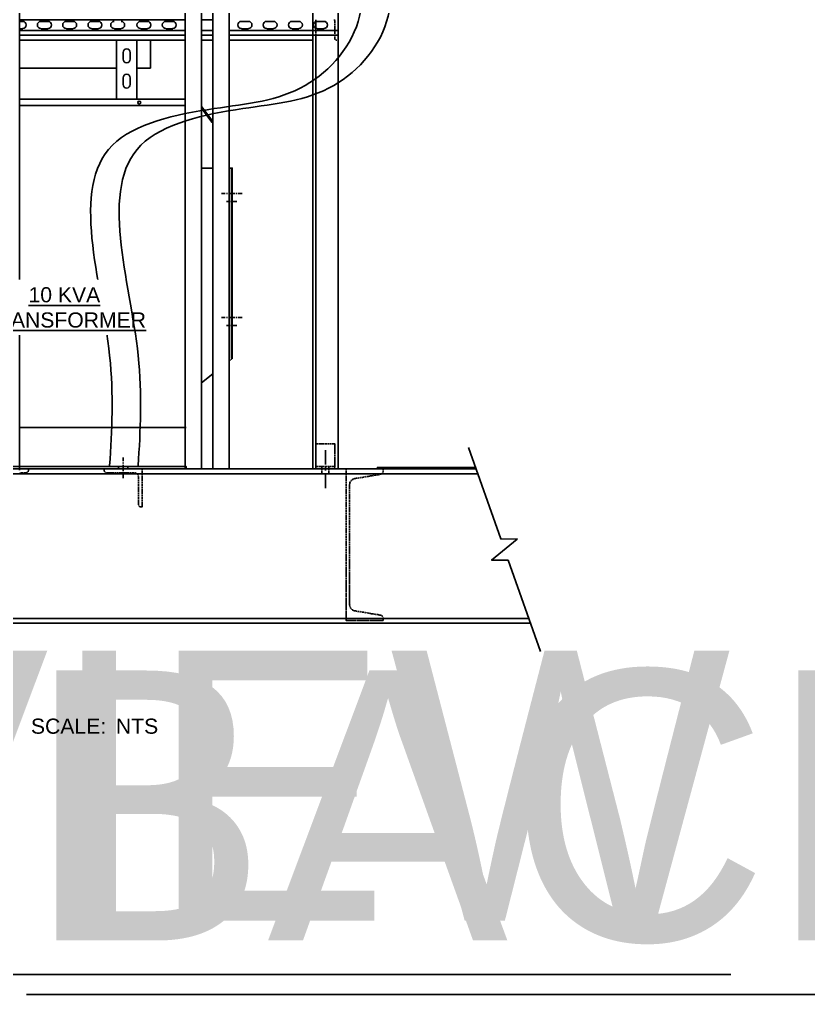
# Model space of a CAD drawing. Header units: feet. Extents: x -159 to 1687, y -48 to 1556.
# Drawn here: x 1323.2 to 1385.8, y 968 to 1045.3 of the extents above; entities that cross this region are included whole.
import ezdxf
from ezdxf.enums import TextEntityAlignment as Align

# ---------------------------------------------------------------- set-up
doc = ezdxf.new("R2018")
doc.units = ezdxf.units.FT
doc.header["$MEASUREMENT"] = 0
for name, color, linetype in [('G-ANNO-TEXT', 1, 'Continuous'), ('PDF8_0', 7, 'Continuous'), ('PDF8_AM_5', 7, 'Continuous'), ('PDF8_LP_OBJ-Hidden', 7, 'Continuous'), ('PDF8_LP_OBJ-Misc', 7, 'Continuous'), ('PDF8_LP_OBJ-Text', 7, 'Continuous'), ('PDF8_Top Plate', 7, 'Continuous')]:
    doc.layers.add(name, color=color, linetype=linetype)
doc.styles.add('NEI-A', font='arial.ttf')

# ---------------------------------------------------------------- blocks, each defined once
blk = doc.blocks.new('TITLE NAME')
at = {"lineweight": 30, "flags": 104}
blk.add_attdef('TITLE_NAME', text='', height=0.2, dxfattribs=at).set_placement((-0.0288, 0.2128), align=Align.BOTTOM_LEFT)
at = {"style": 'NEI-A'}
for tag, p in [('SCALE:', (0, 0)), ('1"_=_', (0.5614, 0.0023))]:
    blk.add_attdef(tag, text='', height=0.1, dxfattribs=at).set_placement(p, align=Align.BOTTOM_LEFT)

msp = doc.modelspace()

# ---------------------------------------------------------------- linework, layer by layer
at = {"layer": 'G-ANNO-TEXT'}
for points in [[(1330.39041, 1009.92973), (1330.39041, 1018.64412), (1330.60575, 1035.31979), (1338.68036, 1038.22458), (1345.89372, 1040.05353), (1350.20019, 1045.54037), (1350.4155, 1048.66033)], [(1332.65128, 1009.92973), (1332.65128, 1018.64412), (1332.86662, 1035.31979), (1340.94123, 1038.22458), (1348.15459, 1040.05353), (1352.46106, 1045.54037), (1352.67637, 1048.66033)]]:
    msp.add_spline(points, degree=3, dxfattribs=at)
at = {"layer": 'PDF8_0', "lineweight": 25}
msp.add_lwpolyline([(1358.82694, 1011.35548), (1361.38585, 1004.12058), (1362.69292, 1004.10217), (1360.66788, 1002.44532), (1361.97495, 1002.42691), (1364.53386, 995.19201)], dxfattribs=at)
at = {"layer": 'PDF8_AM_5', "lineweight": 25}
msp.add_lwpolyline([(1345.31442, 1009.66182), (1355.31074, 1009.66182)], dxfattribs=at)
at = {"layer": 'PDF8_LP_OBJ-Hidden', "lineweight": 25}
for points in [[(1346.73195, 1045.26564), (1346.73195, 1045.21042)], [(1346.73195, 1045.1736), (1346.73195, 1045.11837)], [(1348.22311, 1045.21042), (1348.22311, 1045.22883), (1348.2047, 1045.26564), (1348.2047, 1045.28405)], [(1348.24152, 1045.08155), (1348.24152, 1045.19201)], [(1348.24152, 1045.04473), (1348.24152, 1044.9895)], [(1348.24152, 1044.95268), (1348.24152, 1044.89746)], [(1348.24152, 1044.86064), (1348.24152, 1044.80541)], [(1348.24152, 1044.76859), (1348.24152, 1044.71336)], [(1348.49925, 1045.22883), (1348.49925, 1045.28405)], [(1348.49925, 1045.13678), (1348.49925, 1045.19201)], [(1348.49925, 1045.04473), (1348.49925, 1045.09996)], [(1348.49925, 1044.95268), (1348.49925, 1045.00791)], [(1348.49925, 1044.84223), (1348.49925, 1044.91586)], [(1348.49925, 1044.75018), (1348.49925, 1044.82382)], [(1348.49925, 1044.65813), (1348.49925, 1044.73177)], [(1346.73195, 1044.54768), (1346.73195, 1044.49245)], [(1346.73195, 1044.45563), (1346.73195, 1044.4004)], [(1346.73195, 1044.36358), (1346.73195, 1044.30835)], [(1346.73195, 1044.27154), (1346.73195, 1044.21631)], [(1346.73195, 1044.17949), (1346.73195, 1044.12426)], [(1346.73195, 1044.08744), (1346.73195, 1044.03221)], [(1348.24152, 1044.67654), (1348.24152, 1044.62131)], [(1348.24152, 1044.5845), (1348.24152, 1044.52927)], [(1348.24152, 1044.49245), (1348.24152, 1044.41881)], [(1348.24152, 1044.4004), (1348.24152, 1044.32676)], [(1348.24152, 1044.30835), (1348.24152, 1044.23472)], [(1348.24152, 1044.21631), (1348.24152, 1044.14267)], [(1348.24152, 1044.10585), (1348.24152, 1044.05062)], [(1348.24152, 1044.0138), (1348.24152, 1043.95857)], [(1348.49925, 1044.56609), (1348.49925, 1044.63972)], [(1348.49925, 1044.47404), (1348.49925, 1044.54768)], [(1348.49925, 1044.38199), (1348.49925, 1044.43722)], [(1348.49925, 1044.28994), (1348.49925, 1044.34517)], [(1348.49925, 1044.1979), (1348.49925, 1044.25313)], [(1348.49925, 1044.10585), (1348.49925, 1044.16108)], [(1348.49925, 1044.0138), (1348.49925, 1044.06903)], [(1348.49925, 1043.92176), (1348.49925, 1043.97698)], [(1348.24152, 1043.92176), (1348.24152, 1043.86653)], [(1348.24152, 1043.82971), (1348.24152, 1043.73766)], [(1348.25993, 1043.70084), (1348.27834, 1043.68243), (1348.29675, 1043.66402)], [(1348.33357, 1043.64561), (1348.4072, 1043.64561)], [(1348.44402, 1043.64561), (1348.49925, 1043.64561), (1348.49925, 1043.70084)], [(1348.49925, 1043.8113), (1348.49925, 1043.88494)], [(1348.49925, 1043.71925), (1348.49925, 1043.79289)], [(1346.73195, 1011.61321), (1346.73195, 1011.65003), (1346.76877, 1011.65003)], [(1346.73195, 1011.52117), (1346.73195, 1011.5764)], [(1346.73195, 1011.42912), (1346.73195, 1011.48435)], [(1346.80558, 1011.65003), (1346.86081, 1011.65003)], [(1346.89763, 1011.65003), (1346.95286, 1011.65003)], [(1346.98968, 1011.65003), (1347.04491, 1011.65003)], [(1347.08173, 1011.65003), (1347.15536, 1011.65003)], [(1347.17377, 1011.65003), (1347.24741, 1011.65003)], [(1347.26582, 1011.65003), (1347.33946, 1011.65003)], [(1347.35787, 1011.65003), (1347.4315, 1011.65003)], [(1347.46832, 1011.65003), (1347.52355, 1011.65003)], [(1347.56037, 1011.65003), (1347.6156, 1011.65003)], [(1347.65242, 1011.65003), (1347.70765, 1011.65003)], [(1347.74446, 1011.65003), (1347.79969, 1011.65003)], [(1347.83651, 1011.65003), (1347.89174, 1011.65003)], [(1347.92856, 1011.65003), (1347.98379, 1011.65003)], [(1348.02061, 1011.65003), (1348.07583, 1011.65003)], [(1348.11265, 1011.65003), (1348.18629, 1011.65003)], [(1348.2047, 1011.65003), (1348.24152, 1011.65003), (1348.24152, 1011.61321)], [(1348.24152, 1011.5764), (1348.24152, 1011.52117)], [(1348.24152, 1011.48435), (1348.24152, 1011.42912)], [(1346.73195, 1011.33707), (1346.73195, 1011.3923)], [(1346.73195, 1011.22662), (1346.73195, 1011.30025)], [(1346.73195, 1011.13457), (1346.73195, 1011.20821)], [(1346.73195, 1011.04252), (1346.73195, 1011.11616)], [(1346.73195, 1010.95048), (1346.73195, 1011.02411)], [(1346.73195, 1010.85843), (1346.73195, 1010.91366)], [(1346.73195, 1010.76638), (1346.73195, 1010.82161)], [(1346.73195, 1010.67433), (1346.73195, 1010.72956)], [(1348.24152, 1011.3923), (1348.24152, 1011.33707)], [(1348.24152, 1011.30025), (1348.24152, 1011.22662)], [(1348.24152, 1011.20821), (1348.24152, 1011.13457)], [(1348.24152, 1011.11616), (1348.24152, 1011.04252)], [(1348.24152, 1011.02411), (1348.24152, 1010.95048)], [(1348.24152, 1010.91366), (1348.24152, 1010.85843)], [(1348.24152, 1010.82161), (1348.24152, 1010.76638)], [(1348.24152, 1010.72956), (1348.24152, 1010.67433)], [(1346.73195, 1010.58229), (1346.73195, 1010.63752)], [(1346.73195, 1010.49024), (1346.73195, 1010.54547)], [(1346.73195, 1010.39819), (1346.73195, 1010.45342)], [(1346.73195, 1010.30615), (1346.73195, 1010.36137)], [(1346.73195, 1010.19569), (1346.73195, 1010.26933)], [(1346.73195, 1010.10364), (1346.73195, 1010.17728)], [(1346.73195, 1010.01159), (1346.73195, 1010.08523)], [(1346.73195, 1009.91955), (1346.73195, 1009.99319)], [(1348.24152, 1010.63752), (1348.24152, 1010.58229)], [(1348.24152, 1010.54547), (1348.24152, 1010.49024)], [(1348.24152, 1010.45342), (1348.24152, 1010.39819)], [(1348.24152, 1010.36137), (1348.24152, 1010.30615)], [(1348.24152, 1010.26933), (1348.24152, 1010.19569)], [(1348.24152, 1010.17728), (1348.24152, 1010.10364)], [(1348.24152, 1010.08523), (1348.24152, 1010.01159)], [(1348.24152, 1009.99319), (1348.24152, 1009.91955)], [(1323.33357, 1009.66182), (1323.27834, 1009.66182)], [(1323.27834, 1009.36727), (1323.33357, 1009.36727)], [(1323.42561, 1009.66182), (1323.37039, 1009.66182)], [(1323.37039, 1009.36727), (1323.42561, 1009.36727)], [(1323.51766, 1009.66182), (1323.46243, 1009.66182)], [(1323.46243, 1009.36727), (1323.51766, 1009.36727)], [(1323.60971, 1009.66182), (1323.55448, 1009.66182)], [(1323.55448, 1009.36727), (1323.60971, 1009.36727)], [(1323.70176, 1009.66182), (1323.64653, 1009.66182)], [(1323.64653, 1009.36727), (1323.72016, 1009.36727)], [(1323.7938, 1009.66182), (1323.73857, 1009.66182)], [(1323.73857, 1009.36727), (1323.77539, 1009.36727), (1323.81221, 1009.38567)], [(1323.90426, 1009.66182), (1323.83062, 1009.66182)], [(1323.84903, 1009.38567), (1323.86744, 1009.40408), (1323.88585, 1009.42249)], [(1323.95949, 1009.625), (1323.95949, 1009.66182), (1323.92267, 1009.66182)], [(1323.92267, 1009.4409), (1323.94108, 1009.45931), (1323.94108, 1009.49613)], [(1323.95949, 1009.51454), (1323.95949, 1009.58818)], [(1329.96096, 1009.625), (1329.96096, 1009.66182), (1329.97937, 1009.66182)], [(1329.96096, 1009.58818), (1329.96096, 1009.51454)], [(1329.96096, 1009.49613), (1329.97937, 1009.47772), (1329.97937, 1009.45931), (1329.99778, 1009.4409)], [(1330.01619, 1009.66182), (1330.08983, 1009.66182)], [(1330.01619, 1009.42249), (1330.0346, 1009.40408), (1330.07142, 1009.38567)], [(1330.10824, 1009.66182), (1330.18187, 1009.66182)], [(1330.16346, 1009.36727), (1330.14505, 1009.36727), (1330.10824, 1009.38567)], [(1330.20028, 1009.66182), (1330.27392, 1009.66182)], [(1330.27392, 1009.36727), (1330.20028, 1009.36727)], [(1330.29233, 1009.66182), (1330.36597, 1009.66182)], [(1330.36597, 1009.36727), (1330.29233, 1009.36727)], [(1330.45801, 1009.36727), (1330.38438, 1009.36727)], [(1330.40279, 1009.66182), (1330.45801, 1009.66182)], [(1330.55006, 1009.36727), (1330.47642, 1009.36727)], [(1330.49483, 1009.66182), (1330.55006, 1009.66182)], [(1330.58688, 1009.66182), (1330.64211, 1009.66182)], [(1330.64211, 1009.36727), (1330.58688, 1009.36727)], [(1330.67893, 1009.66182), (1330.73416, 1009.66182)], [(1330.73416, 1009.36727), (1330.67893, 1009.36727)], [(1330.77097, 1009.66182), (1330.8262, 1009.66182)], [(1330.8262, 1009.36727), (1330.77097, 1009.36727)], [(1330.86302, 1009.66182), (1330.91825, 1009.66182)], [(1330.91825, 1009.36727), (1330.86302, 1009.36727)], [(1330.95507, 1009.66182), (1331.0103, 1009.66182)], [(1331.0103, 1009.36727), (1330.95507, 1009.36727)], [(1331.04712, 1009.66182), (1331.12075, 1009.66182)], [(1331.10234, 1009.36727), (1331.04712, 1009.36727)], [(1331.13916, 1009.66182), (1331.2128, 1009.66182)], [(1331.19439, 1009.36727), (1331.13916, 1009.36727)], [(1331.23121, 1009.66182), (1331.30485, 1009.66182)], [(1331.30485, 1009.36727), (1331.23121, 1009.36727)], [(1331.32326, 1009.66182), (1331.3969, 1009.66182)], [(1331.3969, 1009.36727), (1331.32326, 1009.36727)], [(1331.48894, 1009.36727), (1331.4153, 1009.36727)], [(1331.43371, 1009.66182), (1331.48894, 1009.66182)], [(1331.58099, 1009.36727), (1331.50735, 1009.36727)], [(1331.52576, 1009.66182), (1331.58099, 1009.66182)], [(1331.61781, 1009.66182), (1331.67304, 1009.66182)], [(1331.67304, 1009.36727), (1331.61781, 1009.36727)], [(1331.70986, 1009.66182), (1331.76508, 1009.66182)], [(1331.76508, 1009.36727), (1331.70986, 1009.36727)], [(1331.8019, 1009.66182), (1331.85713, 1009.66182)], [(1331.85713, 1009.36727), (1331.8019, 1009.36727)], [(1331.89395, 1009.66182), (1331.94918, 1009.66182)], [(1331.94918, 1009.36727), (1331.89395, 1009.36727)], [(1331.986, 1009.66182), (1332.04122, 1009.66182)], [(1332.04122, 1009.36727), (1331.986, 1009.36727)], [(1332.07804, 1009.66182), (1332.15168, 1009.66182)], [(1332.13327, 1009.36727), (1332.07804, 1009.36727)], [(1332.17009, 1009.66182), (1332.24373, 1009.66182)], [(1332.22532, 1009.36727), (1332.17009, 1009.36727)], [(1332.26214, 1009.66182), (1332.33578, 1009.66182)], [(1332.33578, 1009.36727), (1332.26214, 1009.36727)], [(1332.35419, 1009.66182), (1332.42782, 1009.66182)], [(1332.42782, 1009.34886), (1332.37259, 1009.36727)], [(1332.46464, 1009.66182), (1332.51987, 1009.66182)], [(1332.51987, 1009.31204), (1332.48305, 1009.33045), (1332.46464, 1009.33045)], [(1332.59351, 1009.2384), (1332.53828, 1009.29363)], [(1332.55669, 1009.66182), (1332.61192, 1009.66182)], [(1332.63033, 1009.16476), (1332.63033, 1009.18317), (1332.61192, 1009.21999)], [(1332.64874, 1009.66182), (1332.70396, 1009.66182)], [(1332.74078, 1009.66182), (1332.79601, 1009.66182)], [(1332.83283, 1009.66182), (1332.88806, 1009.66182)], [(1332.92488, 1009.66182), (1332.9617, 1009.66182), (1332.9617, 1009.625)], [(1332.9617, 1009.58818), (1332.9617, 1009.53295)], [(1332.9617, 1009.49613), (1332.9617, 1009.4409)], [(1332.9617, 1009.40408), (1332.9617, 1009.34886)], [(1332.9617, 1009.31204), (1332.9617, 1009.25681)], [(1332.9617, 1009.21999), (1332.9617, 1009.16476)], [(1346.73195, 1009.8275), (1346.73195, 1009.88273)], [(1346.73195, 1009.84591), (1346.76877, 1009.84591)], [(1346.73195, 1009.73545), (1346.73195, 1009.79068)], [(1346.76877, 1009.66182), (1346.73195, 1009.66182), (1346.73195, 1009.69863)], [(1346.80558, 1009.84591), (1346.86081, 1009.84591)], [(1346.86081, 1009.66182), (1346.80558, 1009.66182)], [(1346.89763, 1009.84591), (1346.95286, 1009.84591)], [(1346.95286, 1009.66182), (1346.89763, 1009.66182)], [(1346.98968, 1009.84591), (1347.04491, 1009.84591)], [(1347.04491, 1009.66182), (1346.98968, 1009.66182)], [(1347.08173, 1009.84591), (1347.15536, 1009.84591)], [(1347.15536, 1009.66182), (1347.08173, 1009.66182)], [(1347.17377, 1009.84591), (1347.24741, 1009.84591)], [(1347.24741, 1009.66182), (1347.17377, 1009.66182)], [(1347.21059, 1009.80909), (1347.21059, 1009.84591)], [(1347.21059, 1009.71704), (1347.21059, 1009.77227)], [(1347.21059, 1009.625), (1347.21059, 1009.68023)], [(1347.21059, 1009.53295), (1347.21059, 1009.58818)], [(1347.21059, 1009.4409), (1347.21059, 1009.49613)], [(1347.21059, 1009.34886), (1347.21059, 1009.40408)], [(1347.21059, 1009.27522), (1347.21059, 1009.31204)], [(1347.26582, 1009.84591), (1347.33946, 1009.84591)], [(1347.33946, 1009.66182), (1347.26582, 1009.66182)], [(1347.35787, 1009.84591), (1347.4315, 1009.84591)], [(1347.4315, 1009.66182), (1347.35787, 1009.66182)], [(1347.46832, 1009.84591), (1347.52355, 1009.84591)], [(1347.52355, 1009.66182), (1347.46832, 1009.66182)], [(1347.56037, 1009.84591), (1347.6156, 1009.84591)], [(1347.6156, 1009.66182), (1347.56037, 1009.66182)], [(1347.65242, 1009.84591), (1347.70765, 1009.84591)], [(1347.70765, 1009.66182), (1347.65242, 1009.66182)], [(1347.74446, 1009.84591), (1347.79969, 1009.84591)], [(1347.79969, 1009.66182), (1347.74446, 1009.66182)], [(1347.76287, 1009.80909), (1347.76287, 1009.84591)], [(1347.76287, 1009.71704), (1347.76287, 1009.77227)], [(1347.76287, 1009.625), (1347.76287, 1009.68023)], [(1347.76287, 1009.53295), (1347.76287, 1009.58818)], [(1347.76287, 1009.4409), (1347.76287, 1009.49613)], [(1347.76287, 1009.34886), (1347.76287, 1009.40408)], [(1347.76287, 1009.27522), (1347.76287, 1009.31204)], [(1347.83651, 1009.84591), (1347.89174, 1009.84591)], [(1347.89174, 1009.66182), (1347.83651, 1009.66182)], [(1347.92856, 1009.84591), (1347.98379, 1009.84591)], [(1347.98379, 1009.66182), (1347.92856, 1009.66182)], [(1348.02061, 1009.84591), (1348.07583, 1009.84591)], [(1348.07583, 1009.66182), (1348.02061, 1009.66182)], [(1348.11265, 1009.84591), (1348.18629, 1009.84591)], [(1348.18629, 1009.66182), (1348.11265, 1009.66182)], [(1348.2047, 1009.84591), (1348.24152, 1009.84591)], [(1348.24152, 1009.69863), (1348.24152, 1009.66182), (1348.2047, 1009.66182)], [(1348.24152, 1009.88273), (1348.24152, 1009.8275)], [(1348.24152, 1009.79068), (1348.24152, 1009.73545)], [(1349.1804, 1009.66182), (1349.12517, 1009.66182), (1349.12517, 1009.625)], [(1349.12517, 1009.58818), (1349.12517, 1009.53295)], [(1349.12517, 1009.49613), (1349.12517, 1009.4409)], [(1349.12517, 1009.40408), (1349.12517, 1009.34886)], [(1349.12517, 1009.31204), (1349.12517, 1009.25681)], [(1349.12517, 1009.21999), (1349.12517, 1009.16476)], [(1349.27245, 1009.66182), (1349.19881, 1009.66182)], [(1349.36449, 1009.66182), (1349.29086, 1009.66182)], [(1349.45654, 1009.66182), (1349.3829, 1009.66182)], [(1349.54859, 1009.66182), (1349.49336, 1009.66182)], [(1349.64064, 1009.66182), (1349.58541, 1009.66182)], [(1349.73268, 1009.66182), (1349.67745, 1009.66182)], [(1349.82473, 1009.66182), (1349.7695, 1009.66182)], [(1349.91678, 1009.66182), (1349.86155, 1009.66182)], [(1350.00882, 1009.66182), (1349.9536, 1009.66182)], [(1350.11928, 1009.66182), (1350.04564, 1009.66182)], [(1350.21133, 1009.66182), (1350.13769, 1009.66182)], [(1350.30337, 1009.66182), (1350.22974, 1009.66182)], [(1350.39542, 1009.66182), (1350.32178, 1009.66182)], [(1350.48747, 1009.66182), (1350.41383, 1009.66182)], [(1350.57952, 1009.66182), (1350.52429, 1009.66182)], [(1350.67156, 1009.66182), (1350.61633, 1009.66182)], [(1350.76361, 1009.66182), (1350.70838, 1009.66182)], [(1350.85566, 1009.66182), (1350.80043, 1009.66182)], [(1350.9477, 1009.66182), (1350.89248, 1009.66182)], [(1351.03975, 1009.66182), (1350.98452, 1009.66182)], [(1351.15021, 1009.66182), (1351.07657, 1009.66182)], [(1351.24226, 1009.66182), (1351.16862, 1009.66182)], [(1351.3343, 1009.66182), (1351.26066, 1009.66182)], [(1351.31589, 1009.14635), (1351.37112, 1009.16476)], [(1351.42635, 1009.66182), (1351.35271, 1009.66182)], [(1351.40794, 1009.16476), (1351.46317, 1009.18317)], [(1351.5184, 1009.66182), (1351.44476, 1009.66182)], [(1351.49999, 1009.18317), (1351.55522, 1009.18317)], [(1351.61044, 1009.66182), (1351.55522, 1009.66182)], [(1351.59203, 1009.20158), (1351.66567, 1009.20158)], [(1351.70249, 1009.66182), (1351.64726, 1009.66182)], [(1351.68408, 1009.20158), (1351.75772, 1009.21999)], [(1351.79454, 1009.66182), (1351.73931, 1009.66182)], [(1351.77613, 1009.21999), (1351.84977, 1009.2384), (1351.90499, 1009.25681), (1351.9234, 1009.25681)], [(1351.88659, 1009.66182), (1351.83136, 1009.66182)], [(1351.97863, 1009.66182), (1351.9234, 1009.66182)], [(1351.94181, 1009.27522), (1351.97863, 1009.29363), (1351.99704, 1009.31204)], [(1352.07068, 1009.58818), (1352.07068, 1009.66182), (1352.01545, 1009.66182)], [(1352.01545, 1009.33045), (1352.03386, 1009.36727), (1352.05227, 1009.38567)], [(1352.05227, 1009.42249), (1352.05227, 1009.4409), (1352.07068, 1009.47772), (1352.07068, 1009.55136)], [(1332.66715, 1009.07271), (1332.64874, 1009.12794)], [(1332.66715, 1008.96226), (1332.66715, 1009.0359)], [(1332.66715, 1008.87021), (1332.66715, 1008.92544)], [(1332.66715, 1008.77816), (1332.66715, 1008.83339)], [(1332.66715, 1008.68612), (1332.66715, 1008.74134)], [(1332.66715, 1008.59407), (1332.66715, 1008.6493)], [(1332.66715, 1008.50202), (1332.66715, 1008.55725)], [(1332.66715, 1008.40997), (1332.66715, 1008.4652)], [(1332.9617, 1009.12794), (1332.9617, 1009.0543)], [(1332.9617, 1009.0359), (1332.9617, 1008.96226)], [(1332.9617, 1008.94385), (1332.9617, 1008.87021)], [(1332.9617, 1008.8518), (1332.9617, 1008.77816)], [(1332.9617, 1008.74134), (1332.9617, 1008.68612)], [(1332.9617, 1008.6493), (1332.9617, 1008.59407)], [(1332.9617, 1008.55725), (1332.9617, 1008.50202)], [(1332.9617, 1008.4652), (1332.9617, 1008.40997)], [(1349.12517, 1009.12794), (1349.12517, 1009.0543)], [(1349.12517, 1009.0359), (1349.12517, 1008.96226)], [(1349.12517, 1008.94385), (1349.12517, 1008.87021)], [(1349.12517, 1008.8518), (1349.12517, 1008.77816)], [(1349.12517, 1008.75975), (1349.12517, 1008.68612)], [(1349.12517, 1008.6493), (1349.12517, 1008.59407)], [(1349.12517, 1008.55725), (1349.12517, 1008.50202)], [(1349.12517, 1008.4652), (1349.12517, 1008.40997)], [(1349.40131, 1008.35475), (1349.40131, 1008.40997), (1349.41972, 1008.4652)], [(1349.43813, 1008.55725), (1349.41972, 1008.48361)], [(1349.45654, 1008.63089), (1349.43813, 1008.57566)], [(1349.51177, 1008.72294), (1349.47495, 1008.66771)], [(1349.58541, 1008.77816), (1349.53018, 1008.74134)], [(1349.65904, 1008.83339), (1349.60382, 1008.79657)], [(1349.73268, 1008.87021), (1349.67745, 1008.8518)], [(1349.89837, 1008.90703), (1349.82473, 1008.90703), (1349.7695, 1008.88862)], [(1349.93519, 1008.92544), (1349.99041, 1008.92544)], [(1350.02723, 1008.92544), (1350.08246, 1008.94385)], [(1350.11928, 1008.94385), (1350.17451, 1008.96226)], [(1350.21133, 1008.96226), (1350.26656, 1008.98067)], [(1350.30337, 1008.98067), (1350.3586, 1008.98067)], [(1350.39542, 1008.99908), (1350.45065, 1008.99908)], [(1350.48747, 1009.01749), (1350.5427, 1009.01749)], [(1350.57952, 1009.01749), (1350.63474, 1009.0359)], [(1350.67156, 1009.0359), (1350.72679, 1009.0543)], [(1350.76361, 1009.0543), (1350.81884, 1009.07271)], [(1350.85566, 1009.07271), (1350.91089, 1009.07271)], [(1350.9477, 1009.09112), (1351.00293, 1009.09112)], [(1351.03975, 1009.10953), (1351.09498, 1009.10953)], [(1351.1318, 1009.10953), (1351.18703, 1009.12794)], [(1351.22385, 1009.12794), (1351.27907, 1009.14635)], [(1332.66715, 1008.31793), (1332.66715, 1008.37316)], [(1332.66715, 1008.20747), (1332.66715, 1008.28111)], [(1332.66715, 1008.11542), (1332.66715, 1008.18906)], [(1332.66715, 1008.02338), (1332.66715, 1008.09701)], [(1332.66715, 1007.93133), (1332.66715, 1008.00497)], [(1332.66715, 1007.83928), (1332.66715, 1007.89451)], [(1332.66715, 1007.74724), (1332.66715, 1007.80246)], [(1332.66715, 1007.65519), (1332.66715, 1007.71042)], [(1332.66715, 1007.56314), (1332.66715, 1007.61837)], [(1332.9617, 1008.37316), (1332.9617, 1008.31793)], [(1332.9617, 1008.28111), (1332.9617, 1008.22588)], [(1332.9617, 1008.18906), (1332.9617, 1008.13383)], [(1332.9617, 1008.09701), (1332.9617, 1008.02338)], [(1332.9617, 1008.00497), (1332.9617, 1007.93133)], [(1332.9617, 1007.91292), (1332.9617, 1007.83928)], [(1332.9617, 1007.82087), (1332.9617, 1007.74724)], [(1332.9617, 1007.71042), (1332.9617, 1007.65519)], [(1332.9617, 1007.61837), (1332.9617, 1007.56314)], [(1349.12517, 1008.37316), (1349.12517, 1008.31793)], [(1349.12517, 1008.28111), (1349.12517, 1008.22588)], [(1349.12517, 1008.18906), (1349.12517, 1008.13383)], [(1349.12517, 1008.09701), (1349.12517, 1008.02338)], [(1349.12517, 1008.00497), (1349.12517, 1007.93133)], [(1349.12517, 1007.91292), (1349.12517, 1007.83928)], [(1349.12517, 1007.82087), (1349.12517, 1007.74724)], [(1349.12517, 1007.71042), (1349.12517, 1007.65519)], [(1349.12517, 1007.61837), (1349.12517, 1007.56314)], [(1349.40131, 1008.2627), (1349.40131, 1008.33634)], [(1349.40131, 1008.17065), (1349.40131, 1008.24429)], [(1349.40131, 1008.07861), (1349.40131, 1008.13383)], [(1349.40131, 1007.98656), (1349.40131, 1008.04179)], [(1349.40131, 1007.89451), (1349.40131, 1007.94974)], [(1349.40131, 1007.80246), (1349.40131, 1007.85769)], [(1349.40131, 1007.71042), (1349.40131, 1007.76565)], [(1349.40131, 1007.61837), (1349.40131, 1007.6736)], [(1332.66715, 1007.47109), (1332.66715, 1007.52632)], [(1332.66715, 1007.37905), (1332.66715, 1007.43428)], [(1332.66715, 1007.287), (1332.66715, 1007.34223)], [(1332.66715, 1007.17654), (1332.66715, 1007.25018)], [(1332.66715, 1007.0845), (1332.66715, 1007.15813)], [(1332.66715, 1006.99245), (1332.66715, 1007.06609)], [(1332.66715, 1006.9004), (1332.66715, 1006.97404)], [(1332.66715, 1006.86358), (1332.66715, 1006.84517), (1332.68555, 1006.80835)], [(1332.9617, 1007.52632), (1332.9617, 1007.47109)], [(1332.9617, 1007.43428), (1332.9617, 1007.37905)], [(1332.9617, 1007.34223), (1332.9617, 1007.287)], [(1332.9617, 1007.25018), (1332.9617, 1007.19495)], [(1332.9617, 1007.15813), (1332.9617, 1007.10291)], [(1332.9617, 1007.06609), (1332.9617, 1006.99245)], [(1332.9617, 1006.97404), (1332.9617, 1006.9004)], [(1332.9617, 1006.88199), (1332.9617, 1006.80835)], [(1349.12517, 1007.52632), (1349.12517, 1007.47109)], [(1349.12517, 1007.43428), (1349.12517, 1007.37905)], [(1349.12517, 1007.34223), (1349.12517, 1007.287)], [(1349.12517, 1007.25018), (1349.12517, 1007.19495)], [(1349.12517, 1007.15813), (1349.12517, 1007.10291)], [(1349.12517, 1007.06609), (1349.12517, 1006.99245)], [(1349.12517, 1006.97404), (1349.12517, 1006.9004)], [(1349.12517, 1006.88199), (1349.12517, 1006.80835)], [(1349.40131, 1007.50791), (1349.40131, 1007.58155)], [(1349.40131, 1007.41587), (1349.40131, 1007.4895)], [(1349.40131, 1007.32382), (1349.40131, 1007.39746)], [(1349.40131, 1007.23177), (1349.40131, 1007.30541)], [(1349.40131, 1007.13972), (1349.40131, 1007.19495)], [(1349.40131, 1007.04768), (1349.40131, 1007.10291)], [(1349.40131, 1006.95563), (1349.40131, 1007.01086)], [(1349.40131, 1006.86358), (1349.40131, 1006.91881)], [(1332.68555, 1006.77154), (1332.70396, 1006.73472), (1332.72237, 1006.71631)], [(1332.74078, 1006.6979), (1332.75919, 1006.67949), (1332.7776, 1006.67949), (1332.79601, 1006.66108)], [(1332.88806, 1006.66108), (1332.81442, 1006.66108)], [(1332.9617, 1006.67949), (1332.9617, 1006.66108), (1332.92488, 1006.66108)], [(1332.9617, 1006.78995), (1332.9617, 1006.71631)], [(1349.12517, 1006.78995), (1349.12517, 1006.71631)], [(1349.12517, 1006.67949), (1349.12517, 1006.62426)], [(1349.12517, 1006.58744), (1349.12517, 1006.53221)], [(1349.12517, 1006.49539), (1349.12517, 1006.44017)], [(1349.12517, 1006.40335), (1349.12517, 1006.34812)], [(1349.12517, 1006.3113), (1349.12517, 1006.25607)], [(1349.12517, 1006.21925), (1349.12517, 1006.16403)], [(1349.12517, 1006.12721), (1349.12517, 1006.07198)], [(1349.40131, 1006.77154), (1349.40131, 1006.82676)], [(1349.40131, 1006.67949), (1349.40131, 1006.73472)], [(1349.40131, 1006.58744), (1349.40131, 1006.64267)], [(1349.40131, 1006.47699), (1349.40131, 1006.55062)], [(1349.40131, 1006.38494), (1349.40131, 1006.45858)], [(1349.40131, 1006.29289), (1349.40131, 1006.36653)], [(1349.40131, 1006.20084), (1349.40131, 1006.27448)], [(1349.40131, 1006.1088), (1349.40131, 1006.16403)], [(1349.40131, 1006.01675), (1349.40131, 1006.07198)], [(1349.12517, 1006.03516), (1349.12517, 1005.96152)], [(1349.12517, 1005.94311), (1349.12517, 1005.86947)], [(1349.12517, 1005.85106), (1349.12517, 1005.77743)], [(1349.12517, 1005.75902), (1349.12517, 1005.68538)], [(1349.12517, 1005.64856), (1349.12517, 1005.59333)], [(1349.12517, 1005.55651), (1349.12517, 1005.50129)], [(1349.12517, 1005.46447), (1349.12517, 1005.40924)], [(1349.12517, 1005.37242), (1349.12517, 1005.31719)], [(1349.40131, 1005.9247), (1349.40131, 1005.97993)], [(1349.40131, 1005.83266), (1349.40131, 1005.88788)], [(1349.40131, 1005.74061), (1349.40131, 1005.79584)], [(1349.40131, 1005.64856), (1349.40131, 1005.70379)], [(1349.40131, 1005.55651), (1349.40131, 1005.61174)], [(1349.40131, 1005.44606), (1349.40131, 1005.5197)], [(1349.40131, 1005.35401), (1349.40131, 1005.42765)], [(1349.40131, 1005.26196), (1349.40131, 1005.3356)], [(1349.12517, 1005.28037), (1349.12517, 1005.22514)], [(1349.12517, 1005.18833), (1349.12517, 1005.1331)], [(1349.12517, 1005.09628), (1349.12517, 1005.04105)], [(1349.12517, 1005.00423), (1349.12517, 1004.93059)], [(1349.12517, 1004.91218), (1349.12517, 1004.83855)], [(1349.12517, 1004.82014), (1349.12517, 1004.7465)], [(1349.12517, 1004.72809), (1349.12517, 1004.65445)], [(1349.12517, 1004.61763), (1349.12517, 1004.56241)], [(1349.12517, 1004.52559), (1349.12517, 1004.47036)], [(1349.40131, 1005.16992), (1349.40131, 1005.24355)], [(1349.40131, 1005.07787), (1349.40131, 1005.1331)], [(1349.40131, 1004.98582), (1349.40131, 1005.04105)], [(1349.40131, 1004.89377), (1349.40131, 1004.949)], [(1349.40131, 1004.80173), (1349.40131, 1004.85696)], [(1349.40131, 1004.70968), (1349.40131, 1004.76491)], [(1349.40131, 1004.61763), (1349.40131, 1004.67286)], [(1349.40131, 1004.52559), (1349.40131, 1004.58081)], [(1349.12517, 1004.43354), (1349.12517, 1004.37831)], [(1349.12517, 1004.34149), (1349.12517, 1004.28626)], [(1349.12517, 1004.24944), (1349.12517, 1004.19422)], [(1349.12517, 1004.1574), (1349.12517, 1004.10217)], [(1349.12517, 1004.06535), (1349.12517, 1004.01012)], [(1349.12517, 1003.9733), (1349.12517, 1003.89967)], [(1349.12517, 1003.88126), (1349.12517, 1003.80762)], [(1349.12517, 1003.78921), (1349.12517, 1003.71557)], [(1349.40131, 1004.41513), (1349.40131, 1004.48877)], [(1349.40131, 1004.32308), (1349.40131, 1004.39672)], [(1349.40131, 1004.23104), (1349.40131, 1004.30467)], [(1349.40131, 1004.13899), (1349.40131, 1004.21263)], [(1349.40131, 1004.04694), (1349.40131, 1004.10217)], [(1349.40131, 1003.95489), (1349.40131, 1004.01012)], [(1349.40131, 1003.86285), (1349.40131, 1003.91808)], [(1349.40131, 1003.7708), (1349.40131, 1003.82603)], [(1349.12517, 1003.69716), (1349.12517, 1003.62352)], [(1349.12517, 1003.58671), (1349.12517, 1003.53148)], [(1349.12517, 1003.49466), (1349.12517, 1003.43943)], [(1349.12517, 1003.40261), (1349.12517, 1003.34738)], [(1349.12517, 1003.31056), (1349.12517, 1003.25534)], [(1349.12517, 1003.21852), (1349.12517, 1003.16329)], [(1349.12517, 1003.12647), (1349.12517, 1003.07124)], [(1349.12517, 1003.03442), (1349.12517, 1002.97919)], [(1349.40131, 1003.67875), (1349.40131, 1003.73398)], [(1349.40131, 1003.58671), (1349.40131, 1003.64193)], [(1349.40131, 1003.49466), (1349.40131, 1003.54989)], [(1349.40131, 1003.3842), (1349.40131, 1003.45784)], [(1349.40131, 1003.29215), (1349.40131, 1003.36579)], [(1349.40131, 1003.20011), (1349.40131, 1003.27375)], [(1349.40131, 1003.10806), (1349.40131, 1003.1817)], [(1349.40131, 1003.01601), (1349.40131, 1003.07124)], [(1349.40131, 1002.92397), (1349.40131, 1002.97919)], [(1349.12517, 1002.94238), (1349.12517, 1002.86874)], [(1349.12517, 1002.85033), (1349.12517, 1002.77669)], [(1349.12517, 1002.75828), (1349.12517, 1002.68464)], [(1349.12517, 1002.66623), (1349.12517, 1002.5926)], [(1349.12517, 1002.55578), (1349.12517, 1002.50055)], [(1349.12517, 1002.46373), (1349.12517, 1002.4085)], [(1349.12517, 1002.37168), (1349.12517, 1002.31646)], [(1349.12517, 1002.27964), (1349.12517, 1002.22441)], [(1349.40131, 1002.83192), (1349.40131, 1002.88715)], [(1349.40131, 1002.73987), (1349.40131, 1002.7951)], [(1349.40131, 1002.64782), (1349.40131, 1002.70305)], [(1349.40131, 1002.55578), (1349.40131, 1002.61101)], [(1349.40131, 1002.46373), (1349.40131, 1002.51896)], [(1349.40131, 1002.35327), (1349.40131, 1002.42691)], [(1349.40131, 1002.26123), (1349.40131, 1002.33486)], [(1349.40131, 1002.16918), (1349.40131, 1002.24282)], [(1349.12517, 1002.18759), (1349.12517, 1002.13236)], [(1349.12517, 1002.09554), (1349.12517, 1002.04031)], [(1349.12517, 1002.00349), (1349.12517, 1001.94827)], [(1349.12517, 1001.91145), (1349.12517, 1001.83781)], [(1349.12517, 1001.8194), (1349.12517, 1001.74576)], [(1349.12517, 1001.72735), (1349.12517, 1001.65372)], [(1349.12517, 1001.63531), (1349.12517, 1001.56167)], [(1349.12517, 1001.52485), (1349.12517, 1001.46962)], [(1349.12517, 1001.4328), (1349.12517, 1001.37757)], [(1349.40131, 1002.07713), (1349.40131, 1002.15077)], [(1349.40131, 1001.98509), (1349.40131, 1002.04031)], [(1349.40131, 1001.89304), (1349.40131, 1001.94827)], [(1349.40131, 1001.80099), (1349.40131, 1001.85622)], [(1349.40131, 1001.70894), (1349.40131, 1001.76417)], [(1349.40131, 1001.6169), (1349.40131, 1001.67213)], [(1349.40131, 1001.52485), (1349.40131, 1001.58008)], [(1349.40131, 1001.4328), (1349.40131, 1001.48803)], [(1349.12517, 1001.34076), (1349.12517, 1001.28553)], [(1349.12517, 1001.24871), (1349.12517, 1001.19348)], [(1349.12517, 1001.15666), (1349.12517, 1001.10143)], [(1349.12517, 1001.06461), (1349.12517, 1001.00939)], [(1349.12517, 1000.97257), (1349.12517, 1000.91734)], [(1349.12517, 1000.88052), (1349.12517, 1000.80688)], [(1349.12517, 1000.78847), (1349.12517, 1000.71484)], [(1349.12517, 1000.69643), (1349.12517, 1000.62279)], [(1349.40131, 1001.32235), (1349.40131, 1001.39598)], [(1349.40131, 1001.2303), (1349.40131, 1001.30394)], [(1349.40131, 1001.13825), (1349.40131, 1001.21189)], [(1349.40131, 1001.0462), (1349.40131, 1001.11984)], [(1349.40131, 1000.95416), (1349.40131, 1001.00939)], [(1349.40131, 1000.86211), (1349.40131, 1000.91734)], [(1349.40131, 1000.77006), (1349.40131, 1000.82529)], [(1349.40131, 1000.67802), (1349.40131, 1000.73324)], [(1349.12517, 1000.60438), (1349.12517, 1000.53074)], [(1349.12517, 1000.49392), (1349.12517, 1000.43869)], [(1349.12517, 1000.40188), (1349.12517, 1000.34665)], [(1349.12517, 1000.30983), (1349.12517, 1000.2546)], [(1349.12517, 1000.21778), (1349.12517, 1000.16255)], [(1349.12517, 1000.12573), (1349.12517, 1000.07051)], [(1349.12517, 1000.03369), (1349.12517, 999.97846)], [(1349.12517, 999.94164), (1349.12517, 999.88641)], [(1349.40131, 1000.58597), (1349.40131, 1000.6412)], [(1349.40131, 1000.49392), (1349.40131, 1000.54915)], [(1349.40131, 1000.40188), (1349.40131, 1000.4571)], [(1349.40131, 1000.29142), (1349.40131, 1000.36506)], [(1349.40131, 1000.19937), (1349.40131, 1000.27301)], [(1349.40131, 1000.10732), (1349.40131, 1000.18096)], [(1349.40131, 1000.01528), (1349.40131, 1000.08891)], [(1349.40131, 999.92323), (1349.40131, 999.97846)], [(1349.40131, 999.83118), (1349.40131, 999.88641)], [(1349.12517, 999.84959), (1349.12517, 999.77595)], [(1349.12517, 999.75755), (1349.12517, 999.68391)], [(1349.12517, 999.6655), (1349.12517, 999.59186)], [(1349.12517, 999.57345), (1349.12517, 999.49981)], [(1349.12517, 999.46299), (1349.12517, 999.40777)], [(1349.12517, 999.37095), (1349.12517, 999.31572)], [(1349.12517, 999.2789), (1349.12517, 999.22367)], [(1349.12517, 999.18685), (1349.12517, 999.13162)], [(1349.40131, 999.73914), (1349.40131, 999.79436)], [(1349.40131, 999.64709), (1349.40131, 999.70232)], [(1349.40131, 999.55504), (1349.40131, 999.61027)], [(1349.40131, 999.46299), (1349.40131, 999.51822)], [(1349.40131, 999.37095), (1349.40131, 999.42618)], [(1349.40131, 999.26049), (1349.40131, 999.33413)], [(1349.40131, 999.16844), (1349.40131, 999.24208)], [(1349.40131, 999.0764), (1349.40131, 999.15003)], [(1349.12517, 999.09481), (1349.12517, 999.03958)], [(1349.12517, 999.00276), (1349.12517, 998.94753)], [(1349.12517, 998.91071), (1349.12517, 998.85548)], [(1349.12517, 998.81866), (1349.12517, 998.74503)], [(1349.12517, 998.72662), (1349.12517, 998.65298)], [(1349.12517, 998.63457), (1349.12517, 998.56093)], [(1349.12517, 998.54252), (1349.12517, 998.46889)], [(1349.12517, 998.43207), (1349.12517, 998.37684)], [(1349.12517, 998.34002), (1349.12517, 998.28479)], [(1349.40131, 998.98435), (1349.40131, 999.05799)], [(1349.40131, 998.94753), (1349.40131, 998.91071), (1349.41972, 998.85548)], [(1349.41972, 998.81866), (1349.43813, 998.76344)], [(1349.43813, 998.72662), (1349.47495, 998.67139)], [(1349.47495, 998.65298), (1349.51177, 998.59775)], [(1349.53018, 998.57934), (1349.58541, 998.52411)], [(1349.60382, 998.5057), (1349.65904, 998.48729)], [(1349.67745, 998.46889), (1349.73268, 998.43207), (1349.75109, 998.43207)], [(1349.89837, 998.41366), (1349.82473, 998.41366), (1349.7695, 998.43207)], [(1349.99041, 998.39525), (1349.93519, 998.39525)], [(1350.08246, 998.37684), (1350.02723, 998.37684)], [(1350.17451, 998.35843), (1350.11928, 998.37684)], [(1350.26656, 998.34002), (1350.21133, 998.35843)], [(1350.3586, 998.32161), (1350.30337, 998.34002)], [(1349.12517, 998.24797), (1349.12517, 998.19274)], [(1349.12517, 998.15593), (1349.12517, 998.1007)], [(1349.12517, 998.06388), (1349.12517, 998.00865)], [(1349.12517, 997.97183), (1349.12517, 997.9166)], [(1349.12517, 997.87978), (1349.12517, 997.82456)], [(1349.12517, 997.78774), (1349.12517, 997.7141)], [(1349.12517, 997.69569), (1349.12517, 997.65887), (1349.1804, 997.65887)], [(1349.19881, 997.65887), (1349.27245, 997.65887)], [(1349.29086, 997.65887), (1349.36449, 997.65887)], [(1349.3829, 997.65887), (1349.45654, 997.65887)], [(1349.49336, 997.65887), (1349.54859, 997.65887)], [(1349.58541, 997.65887), (1349.64064, 997.65887)], [(1349.67745, 997.65887), (1349.73268, 997.65887)], [(1349.7695, 997.65887), (1349.82473, 997.65887)], [(1349.86155, 997.65887), (1349.91678, 997.65887)], [(1349.9536, 997.65887), (1350.00882, 997.65887)], [(1350.04564, 997.65887), (1350.11928, 997.65887)], [(1350.13769, 997.65887), (1350.21133, 997.65887)], [(1350.22974, 997.65887), (1350.30337, 997.65887)], [(1350.32178, 997.65887), (1350.39542, 997.65887)], [(1350.45065, 998.3032), (1350.39542, 998.32161)], [(1350.41383, 997.65887), (1350.48747, 997.65887)], [(1350.5427, 998.3032), (1350.48747, 998.3032)], [(1350.52429, 997.65887), (1350.57952, 997.65887)], [(1350.63474, 998.28479), (1350.57952, 998.28479)], [(1350.61633, 997.65887), (1350.67156, 997.65887)], [(1350.72679, 998.26638), (1350.67156, 998.28479)], [(1350.70838, 997.65887), (1350.76361, 997.65887)], [(1350.81884, 998.24797), (1350.76361, 998.26638)], [(1350.80043, 997.65887), (1350.85566, 997.65887)], [(1350.91089, 998.22956), (1350.85566, 998.24797)], [(1350.89248, 997.65887), (1350.9477, 997.65887)], [(1351.00293, 998.21115), (1350.9477, 998.22956)], [(1350.98452, 997.65887), (1351.03975, 997.65887)], [(1351.09498, 998.21115), (1351.03975, 998.21115)], [(1351.07657, 997.65887), (1351.15021, 997.65887)], [(1351.18703, 998.19274), (1351.1318, 998.19274)], [(1351.16862, 997.65887), (1351.24226, 997.65887)], [(1351.27907, 998.17433), (1351.22385, 998.17433)], [(1351.26066, 997.65887), (1351.3343, 997.65887)], [(1351.37112, 998.15593), (1351.31589, 998.17433)], [(1351.35271, 997.65887), (1351.42635, 997.65887)], [(1351.46317, 998.13752), (1351.40794, 998.15593)], [(1351.44476, 997.65887), (1351.5184, 997.65887)], [(1351.55522, 998.11911), (1351.49999, 998.13752)], [(1351.55522, 997.65887), (1351.61044, 997.65887)], [(1351.66567, 998.11911), (1351.59203, 998.11911)], [(1351.64726, 997.65887), (1351.70249, 997.65887)], [(1351.75772, 998.1007), (1351.68408, 998.1007)], [(1351.73931, 997.65887), (1351.79454, 997.65887)], [(1351.9234, 998.06388), (1351.90499, 998.06388), (1351.84977, 998.08229), (1351.77613, 998.08229)], [(1351.83136, 997.65887), (1351.88659, 997.65887)], [(1351.9234, 997.65887), (1351.97863, 997.65887)], [(1351.99704, 998.00865), (1351.97863, 998.02706), (1351.94181, 998.04547)], [(1352.05227, 997.93501), (1352.01545, 997.97183)], [(1352.01545, 997.65887), (1352.07068, 997.65887), (1352.07068, 997.73251)], [(1352.07068, 997.76933), (1352.07068, 997.82456), (1352.05227, 997.87978), (1352.05227, 997.89819)]]:
    msp.add_lwpolyline(points, dxfattribs=at)
at = {"layer": 'PDF8_LP_OBJ-Misc', "lineweight": 25}
msp.add_line((1336.37667, 1043.64561), (1323.24435, 1043.64561), dxfattribs=at)
for points in [[(1346.49262, 1064.02485), (1346.49262, 1009.66182), (1348.49925, 1009.66182), (1348.49925, 1085.63751)], [(1323.24435, 1009.57632), (1323.24435, 1056.8523)], [(1336.37667, 1009.72871), (1336.37667, 1056.8523)], [(1337.66533, 1009.7204), (1337.66533, 1056.8523)], [(1338.57116, 1009.72871), (1338.57116, 1056.8523)], [(1339.85982, 1009.7204), (1339.85982, 1056.8523)], [(1323.24435, 1045.26564), (1336.37667, 1045.26564)], [(1323.24435, 1045.11837), (1323.50115, 1045.11837)], [(1324.9555, 1045.11837), (1325.50778, 1045.11837)], [(1326.96212, 1045.11837), (1327.496, 1045.11837)], [(1328.96875, 1045.11837), (1329.50262, 1045.11837)], [(1332.85124, 1045.11837), (1333.38511, 1045.11837)], [(1334.85787, 1045.11837), (1335.39174, 1045.11837)], [(1337.66533, 1045.26564), (1338.57116, 1045.26564)], [(1340.84093, 1045.11837), (1341.39321, 1045.11837)], [(1342.84756, 1045.11837), (1343.38143, 1045.11837)], [(1344.85418, 1045.11837), (1345.38806, 1045.11837)], [(1346.73195, 1044.54768), (1346.73195, 1045.11837)], [(1346.8424, 1045.11837), (1347.39469, 1045.11837)], [(1323.50115, 1044.54768), (1323.24435, 1044.54768)], [(1323.24435, 1044.4004), (1336.37667, 1044.4004)], [(1323.24435, 1044.03221), (1336.37667, 1044.03221)], [(1325.50778, 1044.54768), (1324.9555, 1044.54768)], [(1327.496, 1044.54768), (1326.96212, 1044.54768)], [(1329.50262, 1044.54768), (1328.96875, 1044.54768)], [(1331.2998, 1044.54768), (1330.76593, 1044.54768)], [(1333.38511, 1044.54768), (1332.85124, 1044.54768)], [(1335.39174, 1044.54768), (1334.85787, 1044.54768)], [(1337.66533, 1044.4004), (1338.57116, 1044.4004)], [(1337.66533, 1044.03221), (1338.57116, 1044.03221)], [(1339.85982, 1044.4004), (1348.49925, 1044.4004)], [(1339.85982, 1044.03221), (1348.49925, 1044.03221)], [(1341.39321, 1044.54768), (1340.84093, 1044.54768)], [(1343.38143, 1044.54768), (1342.84756, 1044.54768)], [(1345.38806, 1044.54768), (1344.85418, 1044.54768)], [(1346.73195, 1009.66182), (1346.73195, 1044.03221)], [(1347.39469, 1044.54768), (1346.8424, 1044.54768)], [(1330.93666, 1043.64561), (1330.93666, 1038.96962)], [(1332.55669, 1041.43648), (1333.62444, 1041.43648), (1333.62444, 1043.64561)], [(1332.55669, 1038.96962), (1332.55669, 1043.64561)], [(1338.57116, 1043.64561), (1337.66533, 1043.64561)], [(1346.49262, 1043.64561), (1339.85982, 1043.64561)], [(1323.24435, 1041.43648), (1330.93666, 1041.43648)], [(1323.24435, 1038.96962), (1336.37667, 1038.96962)], [(1336.37667, 1038.47257), (1323.24435, 1038.47257)], [(1337.66533, 1038.39275), (1338.55816, 1037.20232), (1338.48452, 1037.14709), (1337.66533, 1038.26745)], [(1338.57116, 1033.50202), (1337.66533, 1033.50202)], [(1339.85982, 1018.21471), (1340.10455, 1018.40629), (1340.10455, 1033.50202), (1339.85982, 1033.50202)], [(1340.04932, 1033.50202), (1340.04932, 1018.40629), (1340.10455, 1018.40629)], [(1340.10455, 1031.71631), (1340.04932, 1031.71631)], [(1339.55227, 1031.49539), (1339.25772, 1031.49539)], [(1339.73636, 1031.49539), (1339.64432, 1031.49539)], [(1339.81, 1030.86947), (1339.66273, 1030.86947)], [(1340.30706, 1031.49539), (1339.84682, 1031.49539)], [(1339.90205, 1030.86947), (1339.86523, 1030.86947)], [(1340.1966, 1030.86947), (1339.95728, 1030.86947)], [(1340.10455, 1031.12721), (1340.04932, 1031.12721)], [(1340.28865, 1030.86947), (1340.23342, 1030.86947)], [(1340.47274, 1030.86947), (1340.32547, 1030.86947)], [(1340.49115, 1031.49539), (1340.3991, 1031.49539)], [(1340.89616, 1031.49539), (1340.5832, 1031.49539)], [(1340.10455, 1030.51969), (1340.04932, 1030.51969)], [(1339.55227, 1021.66476), (1339.25772, 1021.66476)], [(1339.73636, 1021.66476), (1339.64432, 1021.66476)], [(1340.30706, 1021.66476), (1339.84682, 1021.66476)], [(1340.10455, 1021.88567), (1340.04932, 1021.88567)], [(1340.49115, 1021.66476), (1340.3991, 1021.66476)], [(1340.89616, 1021.66476), (1340.5832, 1021.66476)], [(1339.81, 1021.03884), (1339.66273, 1021.03884)], [(1339.90205, 1021.03884), (1339.86523, 1021.03884)], [(1340.1966, 1021.03884), (1339.95728, 1021.03884)], [(1340.10455, 1021.29657), (1340.04932, 1021.29657)], [(1340.28865, 1021.03884), (1340.23342, 1021.03884)], [(1340.47274, 1021.03884), (1340.32547, 1021.03884)], [(1340.10455, 1020.70747), (1340.04932, 1020.70747)], [(1337.66533, 1016.4968), (1338.57116, 1017.20591)], [(1323.24435, 1012.93869), (1336.45949, 1012.93869)], [(1347.48673, 1010.03), (1347.48673, 1011.15298)], [(1331.45212, 1010.58229), (1331.45212, 1010.26933)], [(1331.45212, 1010.17728), (1331.45212, 1010.08523)], [(1331.45212, 1009.99319), (1331.45212, 1009.51454)], [(1331.08393, 1009.84591), (1331.08393, 1009.80909)], [(1331.08393, 1009.77227), (1331.08393, 1009.73545)], [(1331.08393, 1009.69863), (1331.08393, 1009.66182)], [(1331.45212, 1009.42249), (1331.45212, 1009.33045)], [(1331.45212, 1009.2384), (1331.45212, 1008.92544)], [(1331.82031, 1009.84591), (1331.82031, 1009.80909)], [(1331.82031, 1009.77227), (1331.82031, 1009.73545)], [(1331.82031, 1009.69863), (1331.82031, 1009.66182)], [(1347.48673, 1009.53295), (1347.48673, 1009.79068)], [(1347.48673, 1008.15224), (1347.48673, 1009.27522)]]:
    msp.add_lwpolyline(points, dxfattribs=at)
for points in [[(1332.02282, 1042.66992), (1332.02281, 1042.14421, -0.99636306), (1331.45212, 1042.13604), (1331.45212, 1042.66992, -0.99636306)], [(1332.02282, 1040.66329), (1332.02281, 1040.13758, -0.99636306), (1331.45212, 1040.12941), (1331.45212, 1040.66329, -0.99636306)]]:
    msp.add_lwpolyline(points, format="xyb", close=True, dxfattribs=at)
msp.add_lwpolyline([(1318.60234, 1009.84591), (1336.45949, 1009.84591), (1336.45949, 1009.66182), (1318.60234, 1009.66182)], close=True, dxfattribs=at)
msp.add_circle((1332.73158, 1038.70268), 0.11966, dxfattribs=at)
for centre, start, end in [((1323.49195, 1044.85143), 270.2087607, 89.7912393), ((1324.94629, 1044.85143), 90.2087607, 269.7912393), ((1325.49857, 1044.85143), 270.2087607, 89.7912393), ((1326.95292, 1044.85143), 90.2087607, 269.7912393), ((1327.48679, 1044.85143), 270.2087607, 89.7912393), ((1328.95955, 1044.85143), 90.2087607, 269.7912393), ((1329.49342, 1044.85143), 270.2087607, 89.7912393), ((1330.75672, 1044.85143), 90.2087607, 269.7912393), ((1331.2906, 1044.85143), 270.2087607, 89.7912393), ((1332.84204, 1044.85143), 90.2087607, 269.7912393), ((1333.37591, 1044.85143), 270.2087607, 89.7912393), ((1334.84866, 1044.85143), 90.2087607, 269.7912393), ((1335.38254, 1044.85143), 270.2087607, 89.7912393), ((1340.83173, 1044.85143), 90.2087607, 269.7912393), ((1341.38401, 1044.85143), 270.2087607, 89.7912393), ((1342.83835, 1044.85143), 90.2087607, 269.7912393), ((1343.37223, 1044.85143), 270.2087607, 89.7912393), ((1344.84498, 1044.85143), 90.2087607, 269.7912393), ((1345.37885, 1044.85143), 270.2087607, 89.7912393), ((1346.8332, 1044.85143), 90.2087607, 269.7912393), ((1347.36707, 1044.85143), 270.2087607, 89.7912393)]:
    msp.add_arc(centre, 0.28535, start, end, dxfattribs=at)
at = {"layer": 'PDF8_LP_OBJ-Text', "lineweight": 25}
for points in [[(1363.74226, 997.43796), (1313.2452, 997.43796), (1313.2452, 1009.66182), (1359.43445, 1009.66182)], [(1313.2452, 1009.27522), (1359.56332, 1009.27522)], [(1313.2452, 997.82456), (1363.59498, 997.82456)]]:
    msp.add_lwpolyline(points, dxfattribs=at)
at = {"layer": 'PDF8_Top Plate', "lineweight": 25}
msp.add_lwpolyline([(1359.43445, 1009.66182), (1351.61044, 1009.66182), (1351.61044, 1009.79068), (1359.39763, 1009.77227)], dxfattribs=at)

# ---------------------------------------------------------------- block references
at = {"layer": 'G-ANNO-TEXT'}
ref = msp.add_blockref('TITLE NAME', (1238.46859, 989.11552), dxfattribs=dict(at, xscale=12, yscale=12, zscale=12))
lines = msp.add_mtext('{\\LEND VIEW}', dxfattribs={"layer": '0', "insert": (1238.12356, 995.2689), "char_height": 21.3982459, "attachment_point": 1})
ref.add_attrib('TITLE_NAME', '', (1238.12356, 995.2689)).embed_mtext(lines)
ref = msp.add_blockref('TITLE NAME', (1324.149, 987.5378), dxfattribs=dict(at, xscale=12, yscale=12, zscale=12))
lines = msp.add_mtext('{\\LBACK VIEW}', dxfattribs={"layer": '0', "insert": (1323.80397, 993.69118), "char_height": 21.3982459, "attachment_point": 1})
ref.add_attrib('TITLE_NAME', '', (1323.80397, 993.69118)).embed_mtext(lines)
ref.add_attrib('SCALE:', 'SCALE:', dxfattribs={"layer": '0', "height": 1.2, "style": 'NEI-A'}).set_placement((1324.149, 988.31908), align=Align.BOTTOM_LEFT)
ref.add_attrib('1"_=_', 'NTS', dxfattribs={"layer": '0', "height": 1.2, "style": 'NEI-A'}).set_placement((1330.88571, 988.31908), align=Align.BOTTOM_LEFT)

# ---------------------------------------------------------------- next in the draw order: texts
at = {"layer": 'G-ANNO-TEXT', "linetype": 'Continuous', "insert": (1326.8007, 1022.46179), "char_height": 1.2, "attachment_point": 5, "style": 'NEI-A', "bg_fill": 3, "box_fill_scale": 1.5, "bg_fill_color": 256, "bg_fill_transparency": 0}
msp.add_mtext_dynamic_manual_height_columns('{\\L10 KVA TRANSFORMER}', width=7.3675604, gutter_width=0.1026, heights=[0], dxfattribs=at)

doc.saveas('drawing.dxf')
